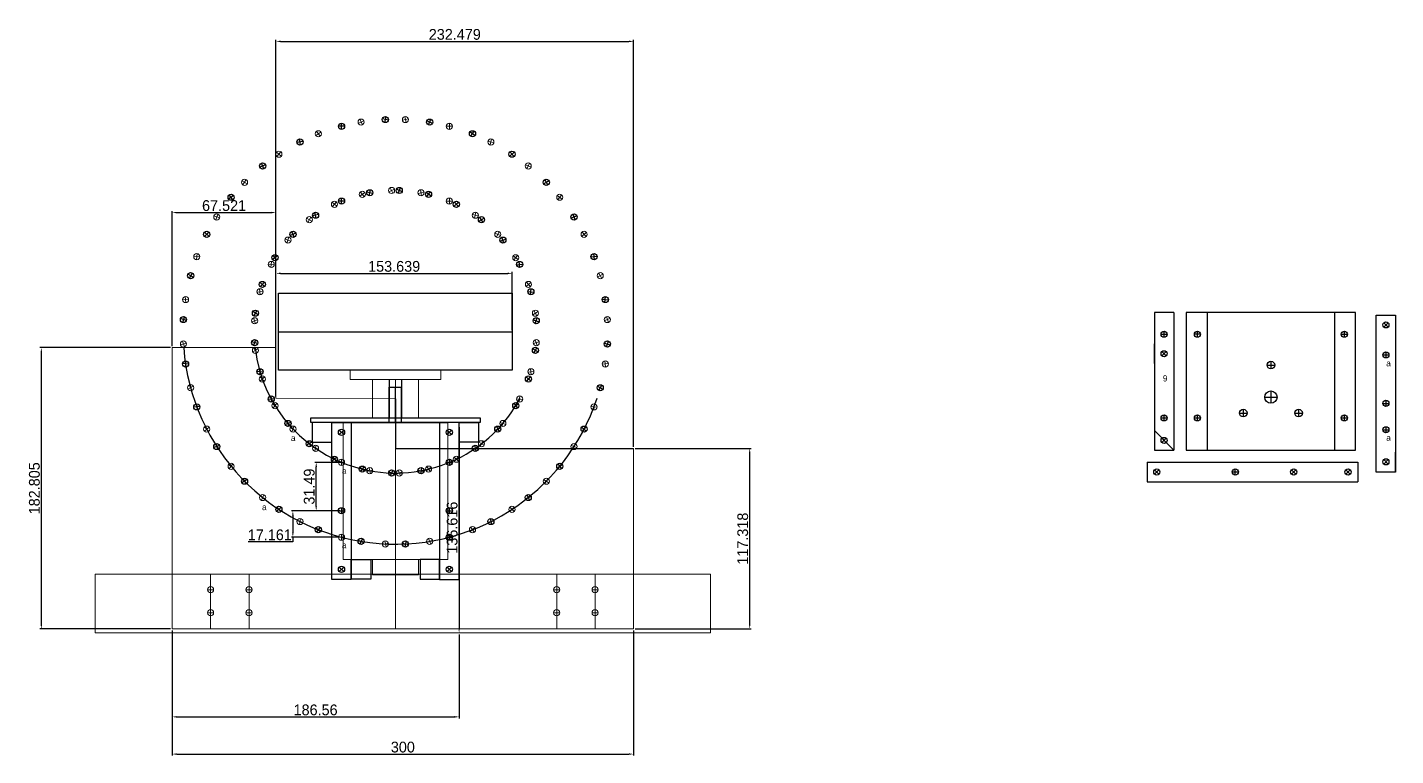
# Model space of a CAD drawing. Header units: millimetres. Extents: x -15418 to 43885, y -27590 to 23052.
# Drawn here: x 42302 to 43192, y -1096 to -622 of the extents above; entities that cross this region are included whole.
import ezdxf

# ---------------------------------------------------------------- set-up
doc = ezdxf.new("R2010")
doc.units = ezdxf.units.MM
doc.header["$LTSCALE"] = 0.5
doc.layers.get('0').update_dxf_attribs({"lineweight": 5})
doc.layers.get('Defpoints').update_dxf_attribs({"color": 4})
for name, color, linetype in [('Layer1', 1, 'Continuous'), ('Layer10', 5, 'Continuous'), ('Layer2', 2, 'Continuous')]:
    doc.layers.add(name, color=color, linetype=linetype)
doc.layers.add('Layer9', color=3, linetype='Continuous', lineweight=5)
doc.dimstyles.new('ISO-25', dxfattribs={"dimtxt": 7, "dimasz": 3, "dimexe": 1, "dimexo": 1, "dimgap": 1, "dimtad": 1, "dimtoh": 1, "dimdec": 3, "dimdsep": 46, "dimtxsty": 'Standard', "dimcen": 2.5, "dimadec": 0, "dimazin": 0, "dimtfac": 1, "dimtdec": 3, "dimtmove": 0, "dimatfit": 3, "dimfxl": 1, "dimarcsym": 1})

# ---------------------------------------------------------------- blocks, each defined once
blk = doc.blocks.new('*U69')
at = {"layer": 'Layer9', "transparency": 33554661}
for p, q in [((-2, 0), (2, 0)), ((0, 2), (0, -2))]:
    blk.add_line(p, q, dxfattribs=at)
blk.add_circle((0, 0), 2, dxfattribs=at)
blk = doc.blocks.new('*U70')
at = {"layer": 'Layer1', "color": 0, "linetype": 'ByBlock', "lineweight": -2, "transparency": 16777216}
for p, rotation in [((35899.15, -5302.12), 215.9999999999999), ((35918.18, -5299.59), 204), ((35937.32, -5301.08), 192), ((35881.06, -5308.54), 227.9999999999999), ((35955.73, -5306.51), 180), ((35864.71, -5318.59), 239.9999999999999), ((35972.6, -5315.65), 168), ((35987.21, -5328.11), 156), ((35850.8, -5331.82), 251.9999999999999), ((35839.94, -5347.64), 264), ((35998.91, -5343.32), 144), ((35832.62, -5365.39), 275.9999999999999), ((36007.19, -5360.64), 132), ((36011.69, -5379.3), 120), ((35829.14, -5384.26), 287.9999999999999), ((36012.21, -5398.48), 108), ((35829.66, -5403.45), 299.9999999999999), ((36008.73, -5417.36), 96), ((35834.16, -5422.11), 311.9999999999999), ((36001.41, -5435.1), 83.99999999999999), ((35842.44, -5439.42), 323.9999999999999), ((35854.14, -5454.64), 335.9999999999999), ((35990.55, -5450.93), 71.99999999999997), ((35976.64, -5464.16), 60.00000000000001), ((35868.75, -5467.09), 348.0000000000001), ((35904.03, -5481.67), 11.99999999999999), ((35942.2, -5480.63), 35.99999999999997), ((35960.29, -5474.2), 48), ((35923.17, -5483.15), 23.99999999999997)]:
    blk.add_blockref('*U69', p, dxfattribs=dict(at, rotation=rotation))
blk.add_blockref('*U69', (35885.63, -5476.23), dxfattribs=at)
blk = doc.blocks.new('*U71')
at = {"layer": 'Layer2', "transparency": 33554661}
for p, q in [((-2, 0), (2, 0)), ((0, 2), (0, -2))]:
    blk.add_line(p, q, dxfattribs=at)
blk.add_circle((0, 0), 2, dxfattribs=at)
blk = doc.blocks.new('*U72')
at = {"layer": 'Layer1', "color": 0, "linetype": 'ByBlock', "lineweight": -2, "transparency": 16777216}
for p, rotation in [((35904.03, -5301.08), 167.9999999999999), ((35923.17, -5299.59), 155.9999999999999), ((35942.2, -5302.12), 143.9999999999999), ((35885.63, -5306.51), 180), ((35960.29, -5308.54), 131.9999999999999), ((35868.75, -5315.65), 191.9999999999999), ((35976.64, -5318.59), 119.9999999999999), ((35854.14, -5328.11), 203.9999999999999), ((35990.55, -5331.82), 107.9999999999999), ((35842.44, -5343.32), 215.9999999999999), ((36001.41, -5347.64), 95.99999999999996), ((35834.16, -5360.64), 227.9999999999998), ((36008.73, -5365.39), 83.99999999999993), ((35829.66, -5379.3), 239.9999999999999), ((36012.21, -5384.26), 71.99999999999993), ((35829.14, -5398.48), 251.9999999999999), ((36011.69, -5403.45), 59.99999999999996), ((35832.62, -5417.36), 263.9999999999998), ((36007.19, -5422.11), 47.99999999999996), ((35839.94, -5435.1), 275.9999999999999), ((35998.91, -5439.42), 35.99999999999992), ((35850.8, -5450.93), 287.9999999999999), ((35987.21, -5454.64), 23.99999999999991), ((35864.71, -5464.16), 299.9999999999998), ((35972.6, -5467.09), 11.99999999999993), ((35881.06, -5474.2), 311.9999999999998), ((35899.15, -5480.63), 323.9999999999999), ((35937.32, -5481.67), 347.9999999999999), ((35918.18, -5483.15), 335.9999999999997)]:
    blk.add_blockref('*U71', p, dxfattribs=dict(at, rotation=rotation))
blk.add_blockref('*U71', (35955.73, -5476.23), dxfattribs=at)
blk = doc.blocks.new('*U73')
at = {"layer": 'Layer9', "transparency": 33554661}
for p, q in [((-2, 0), (2, 0)), ((0, 2), (0, -2))]:
    blk.add_line(p, q, dxfattribs=at)
blk.add_circle((0, 0), 2, dxfattribs=at)
blk = doc.blocks.new('*U74')
at = {"layer": 'Layer1', "color": 0, "linetype": 'ByBlock', "lineweight": -2, "transparency": 16777216}
for p, rotation in [((35898.39, -5255.15), 204), ((35927.2, -5253.49), 191.9999999999999), ((35955.73, -5257.86), 180), ((35870.56, -5262.76), 215.9999999999999), ((35982.72, -5268.07), 168), ((35844.91, -5275.99), 227.9999999999999), ((36007, -5283.66), 156), ((35822.58, -5294.26), 239.9999999999999), ((36027.51, -5303.96), 143.9999999999999), ((35804.53, -5316.78), 252), ((36043.35, -5328.08), 132), ((35791.56, -5342.56), 263.9999999999999), ((36053.82, -5354.97), 120), ((35784.23, -5370.47), 275.9999999999999), ((36058.48, -5383.45), 108), ((35782.87, -5399.3), 288), ((36057.12, -5412.28), 95.99999999999999), ((35787.53, -5427.77), 299.9999999999998), ((36049.79, -5440.19), 83.99999999999994), ((35798, -5454.66), 311.9999999999999), ((36036.82, -5465.96), 71.99999999999994), ((35813.84, -5478.78), 324), ((36018.77, -5488.48), 59.99999999999997), ((35834.35, -5499.08), 335.9999999999999), ((35996.44, -5506.76), 47.99999999999994), ((35858.63, -5514.68), 347.9999999999999), ((35970.79, -5519.99), 35.99999999999994), ((35914.15, -5529.25), 11.99999999999993), ((35942.96, -5527.6), 23.99999999999993)]:
    blk.add_blockref('*U73', p, dxfattribs=dict(at, rotation=rotation))
blk.add_blockref('*U73', (35885.63, -5524.88), dxfattribs=at)
blk = doc.blocks.new('*U75')
at = {"layer": 'Layer2', "transparency": 33554661}
for p, q in [((-2, 0), (2, 0)), ((0, 2), (0, -2))]:
    blk.add_line(p, q, dxfattribs=at)
blk.add_circle((0, 0), 2, dxfattribs=at)
blk = doc.blocks.new('*U76')
at = {"layer": 'Layer1', "color": 0, "linetype": 'ByBlock', "lineweight": -2, "transparency": 16777216}
for p, rotation in [((35885.63, -5257.86), 180), ((35914.15, -5253.49), 168.0000000000001), ((35942.96, -5255.15), 156), ((35858.63, -5268.07), 191.9999999999999), ((35970.79, -5262.76), 143.9999999999999), ((35996.44, -5275.99), 131.9999999999999), ((35834.35, -5283.66), 203.9999999999999), ((36018.77, -5294.26), 120), ((35813.84, -5303.96), 216), ((36036.82, -5316.78), 108), ((35798, -5328.08), 227.9999999999999), ((36049.79, -5342.56), 95.99999999999994), ((35787.53, -5354.97), 239.9999999999999), ((36057.12, -5370.47), 83.99999999999999), ((35782.87, -5383.45), 252), ((36058.48, -5399.3), 71.99999999999997), ((35784.23, -5412.28), 263.9999999999999), ((36053.82, -5427.77), 59.99999999999993), ((35791.56, -5440.19), 275.9999999999999), ((36043.35, -5454.66), 47.99999999999999), ((35804.53, -5465.96), 287.9999999999999), ((36027.51, -5478.78), 35.99999999999994), ((35822.58, -5488.48), 299.9999999999999), ((36007, -5499.08), 23.99999999999993), ((35844.91, -5506.76), 311.9999999999999), ((35982.72, -5514.68), 11.99999999999999), ((35870.56, -5519.99), 323.9999999999999), ((35898.39, -5527.6), 336), ((35927.2, -5529.25), 347.9999999999999)]:
    blk.add_blockref('*U75', p, dxfattribs=dict(at, rotation=rotation))
blk.add_blockref('*U75', (35955.73, -5524.88), dxfattribs=at)
blk = doc.blocks.new('*D84')
at = {"layer": 'Defpoints', "color": 0, "transparency": 16777216}
for p in [(42311.29, -830.46), (42396.31, -830.46), (42396.31, -1013.27)]:
    blk.add_point(p, dxfattribs=at)
at = {"layer": 'Layer1', "color": 0, "lineweight": -2, "transparency": 16777216}
for p, q in [((42395.31, -830.46), (42310.29, -830.46)), ((42311.29, -1010.27), (42311.29, -833.46)), ((42395.31, -1013.27), (42310.29, -1013.27))]:
    blk.add_line(p, q, dxfattribs=at)
at = {"layer": 'Layer1', "color": 0, "transparency": 16777216}
for points in [[(42310.79, -833.46), (42311.79, -833.46), (42311.29, -830.46)], [(42310.79, -1010.27), (42311.79, -1010.27), (42311.29, -1013.27)]]:
    blk.add_solid(points, dxfattribs=at)
at = {"layer": 'Layer1', "color": 0, "transparency": 16777216, "insert": (42306.79, -921.87), "char_height": 7, "attachment_point": 5, "rotation": 90}
blk.add_mtext('182.805', dxfattribs=at)
blk = doc.blocks.new('*D85')
at = {"layer": 'Defpoints', "color": 0, "transparency": 16777216}
for p in [(42463.84, -742.71), (42396.31, -830.46), (42463.84, -830.46)]:
    blk.add_point(p, dxfattribs=at)
at = {"layer": 'Layer1', "color": 0, "lineweight": -2, "transparency": 16777216}
for p, q in [((42396.31, -829.46), (42396.31, -741.71)), ((42399.31, -742.71), (42460.84, -742.71)), ((42463.84, -829.46), (42463.84, -741.71))]:
    blk.add_line(p, q, dxfattribs=at)
at = {"layer": 'Layer1', "color": 0, "transparency": 16777216}
for points in [[(42399.31, -742.21), (42399.31, -743.21), (42396.31, -742.71)], [(42460.84, -742.21), (42460.84, -743.21), (42463.84, -742.71)]]:
    blk.add_solid(points, dxfattribs=at)
at = {"layer": 'Layer1', "color": 0, "transparency": 16777216, "insert": (42430.08, -738.21), "char_height": 7, "attachment_point": 5}
blk.add_mtext('67.521', dxfattribs=at)
blk = doc.blocks.new('*D86')
at = {"layer": 'Defpoints', "color": 0, "transparency": 16777216}
for p in [(42696.31, -631.48), (42463.84, -863.27), (42696.31, -895.95)]:
    blk.add_point(p, dxfattribs=at)
at = {"layer": 'Layer1', "color": 0, "lineweight": -2, "transparency": 16777216}
for p, q in [((42463.84, -862.27), (42463.84, -630.48)), ((42466.84, -631.48), (42693.31, -631.48)), ((42696.31, -894.95), (42696.31, -630.48))]:
    blk.add_line(p, q, dxfattribs=at)
at = {"layer": 'Layer1', "color": 0, "transparency": 16777216}
for points in [[(42466.84, -630.98), (42466.84, -631.98), (42463.84, -631.48)], [(42693.31, -630.98), (42693.31, -631.98), (42696.31, -631.48)]]:
    blk.add_solid(points, dxfattribs=at)
at = {"layer": 'Layer1', "color": 0, "transparency": 16777216, "insert": (42580.08, -626.98), "char_height": 7, "attachment_point": 5}
blk.add_mtext('232.479', dxfattribs=at)
blk = doc.blocks.new('*D87')
at = {"layer": 'Defpoints', "color": 0, "transparency": 16777216}
for p in [(42396.31, -1013.27), (42696.31, -1013.27), (42696.31, -1094.56)]:
    blk.add_point(p, dxfattribs=at)
at = {"layer": 'Layer1', "color": 0, "lineweight": -2, "transparency": 16777216}
for p, q in [((42396.31, -1014.27), (42396.31, -1095.56)), ((42696.31, -1014.27), (42696.31, -1095.56)), ((42399.31, -1094.56), (42693.31, -1094.56))]:
    blk.add_line(p, q, dxfattribs=at)
at = {"layer": 'Layer1', "color": 0, "transparency": 16777216}
for points in [[(42399.31, -1094.06), (42399.31, -1095.06), (42396.31, -1094.56)], [(42693.31, -1094.06), (42693.31, -1095.06), (42696.31, -1094.56)]]:
    blk.add_solid(points, dxfattribs=at)
at = {"layer": 'Layer1', "color": 0, "transparency": 16777216, "insert": (42546.31, -1090.06), "char_height": 7, "attachment_point": 5}
blk.add_mtext('300', dxfattribs=at)
blk = doc.blocks.new('*D88')
at = {"layer": 'Defpoints', "color": 0, "transparency": 16777216}
for p in [(42582.87, -879.15), (42582.87, -1015.77), (42582.87, -1015.77)]:
    blk.add_point(p, dxfattribs=at)
at = {"layer": 'Layer1', "color": 0, "lineweight": -2, "transparency": 16777216}
blk.add_line((42582.87, -882.15), (42582.87, -1012.77), dxfattribs=at)
at = {"layer": 'Layer1', "color": 0, "transparency": 16777216}
for points in [[(42582.37, -882.15), (42583.37, -882.15), (42582.87, -879.15)], [(42582.37, -1012.77), (42583.37, -1012.77), (42582.87, -1015.77)]]:
    blk.add_solid(points, dxfattribs=at)
at = {"layer": 'Layer1', "color": 0, "transparency": 16777216, "insert": (42578.37, -947.46), "char_height": 7, "attachment_point": 5, "rotation": 90}
blk.add_mtext('136.616', dxfattribs=at)
blk = doc.blocks.new('*D89')
at = {"layer": 'Defpoints', "color": 0, "transparency": 16777216}
for p in [(42617.47, -782.21), (42463.84, -820.15), (42617.47, -820.15)]:
    blk.add_point(p, dxfattribs=at)
at = {"layer": 'Layer1', "color": 0, "lineweight": -2, "transparency": 16777216}
for p, q in [((42463.84, -819.15), (42463.84, -781.21)), ((42466.84, -782.21), (42614.47, -782.21)), ((42617.47, -819.15), (42617.47, -781.21))]:
    blk.add_line(p, q, dxfattribs=at)
at = {"layer": 'Layer1', "color": 0, "transparency": 16777216}
for points in [[(42466.84, -781.71), (42466.84, -782.71), (42463.84, -782.21)], [(42614.47, -781.71), (42614.47, -782.71), (42617.47, -782.21)]]:
    blk.add_solid(points, dxfattribs=at)
at = {"layer": 'Layer1', "color": 0, "transparency": 16777216, "insert": (42540.65, -777.71), "char_height": 7, "attachment_point": 5}
blk.add_mtext('153.639', dxfattribs=at)
blk = doc.blocks.new('*D77')
at = {"layer": 'Defpoints', "color": 0, "transparency": 16777216}
for p in [(42396.31, -1015.77), (42582.87, -1015.77), (42582.87, -1070.38)]:
    blk.add_point(p, dxfattribs=at)
at = {"layer": 'Layer1', "color": 0, "lineweight": -2, "transparency": 16777216}
for p, q in [((42396.31, -1016.77), (42396.31, -1071.38)), ((42582.87, -1016.77), (42582.87, -1071.38)), ((42399.31, -1070.38), (42579.87, -1070.38))]:
    blk.add_line(p, q, dxfattribs=at)
at = {"layer": 'Layer1', "color": 0, "transparency": 16777216}
for points in [[(42399.31, -1069.88), (42399.31, -1070.88), (42396.31, -1070.38)], [(42579.87, -1069.88), (42579.87, -1070.88), (42582.87, -1070.38)]]:
    blk.add_solid(points, dxfattribs=at)
at = {"layer": 'Layer1', "color": 0, "transparency": 16777216, "insert": (42489.59, -1065.88), "char_height": 7, "attachment_point": 5}
blk.add_mtext('186.56', dxfattribs=at)
blk = doc.blocks.new('*D90')
at = {"layer": 'Defpoints', "color": 0, "transparency": 16777216}
for p in [(42696.31, -895.95), (42771.8, -895.95), (42696.31, -1013.27)]:
    blk.add_point(p, dxfattribs=at)
at = {"layer": 'Layer1', "color": 0, "lineweight": -2, "transparency": 16777216}
for p, q in [((42697.31, -895.95), (42772.8, -895.95)), ((42771.8, -1010.27), (42771.8, -898.95)), ((42697.31, -1013.27), (42772.8, -1013.27))]:
    blk.add_line(p, q, dxfattribs=at)
at = {"layer": 'Layer1', "color": 0, "transparency": 16777216}
for points in [[(42771.3, -898.95), (42772.3, -898.95), (42771.8, -895.95)], [(42771.3, -1010.27), (42772.3, -1010.27), (42771.8, -1013.27)]]:
    blk.add_solid(points, dxfattribs=at)
at = {"layer": 'Layer1', "color": 0, "transparency": 16777216, "insert": (42767.3, -954.61), "char_height": 7, "attachment_point": 5, "rotation": 90}
blk.add_mtext('117.318', dxfattribs=at)
blk = doc.blocks.new('*D91')
at = {"layer": 'Defpoints', "color": 0, "transparency": 16777216}
for p in [(42489.98, -905.01), (42506.42, -905.01), (42506.42, -936.5)]:
    blk.add_point(p, dxfattribs=at)
at = {"layer": 'Layer1', "color": 0, "lineweight": -2, "transparency": 16777216}
for p, q in [((42505.42, -905.01), (42488.98, -905.01)), ((42489.98, -933.5), (42489.98, -908.01)), ((42505.42, -936.5), (42488.98, -936.5))]:
    blk.add_line(p, q, dxfattribs=at)
at = {"layer": 'Layer1', "color": 0, "transparency": 16777216}
for points in [[(42489.48, -908.01), (42490.48, -908.01), (42489.98, -905.01)], [(42489.48, -933.5), (42490.48, -933.5), (42489.98, -936.5)]]:
    blk.add_solid(points, dxfattribs=at)
at = {"layer": 'Layer1', "color": 0, "transparency": 16777216, "insert": (42485.48, -920.76), "char_height": 7, "attachment_point": 5, "rotation": 90}
blk.add_mtext('31.49', dxfattribs=at)
blk = doc.blocks.new('*D92')
at = {"layer": 'Defpoints', "color": 0, "transparency": 16777216}
for p in [(42506.42, -936.5), (42474.81, -953.66), (42506.42, -953.66)]:
    blk.add_point(p, dxfattribs=at)
at = {"layer": 'Layer1', "color": 0, "lineweight": -2, "transparency": 16777216}
for p, q in [((42505.42, -936.5), (42473.81, -936.5)), ((42474.81, -939.5), (42474.81, -950.66)), ((42474.81, -956.66), (42445.81, -956.66)), ((42505.42, -953.66), (42473.81, -953.66)), ((42474.81, -953.66), (42474.81, -956.66))]:
    blk.add_line(p, q, dxfattribs=at)
at = {"layer": 'Layer1', "color": 0, "transparency": 16777216}
for points in [[(42474.31, -939.5), (42475.31, -939.5), (42474.81, -936.5)], [(42474.31, -950.66), (42475.31, -950.66), (42474.81, -953.66)]]:
    blk.add_solid(points, dxfattribs=at)
at = {"layer": 'Layer1', "color": 0, "transparency": 16777216, "insert": (42459.81, -952.16), "char_height": 7, "attachment_point": 5}
blk.add_mtext('17.161', dxfattribs=at)

msp = doc.modelspace()

# ---------------------------------------------------------------- linework, layer by layer
at = {"transparency": 33554661}
for p, q in [((42511.9742, -845.1519), (42570.9742, -845.1519)), ((42511.9742, -851.1519), (42511.9742, -845.1519)), ((42570.9742, -851.1519), (42511.9742, -851.1519)), ((42526.4742, -851.1519), (42526.4742, -876.1519)), ((42541.4742, -851.1519), (42541.4742, -876.1519)), ((42556.4742, -851.1519), (42556.4742, -876.1519)), ((42570.9742, -845.1519), (42570.9742, -851.1519)), ((42507.4742, -879.1519), (42507.4742, -968.1519)), ((42556.4742, -876.1519), (42526.4742, -876.1519)), ((42575.4742, -968.1519), (42575.4742, -879.1519)), ((42507.4742, -968.1519), (42575.4742, -968.1519)), ((42526.4742, -968.1519), (42526.4742, -978.2019)), ((42556.4742, -968.1519), (42526.4742, -968.1519)), ((42556.4742, -978.2019), (42556.4742, -968.1519)), ((42746.3145, -977.7682), (42346.3145, -977.7682)), ((42346.3145, -977.7682), (42346.3145, -1015.7682)), ((42526.4742, -978.2019), (42556.4742, -978.2019)), ((42746.3145, -1013.2682), (42746.3145, -977.7682)), ((42346.3145, -1015.7682), (42746.3145, -1015.7682))]:
    msp.add_line(p, q, dxfattribs=at)
at = {"layer": 'Layer1', "transparency": 33554661}
for p, q in [((42465.4742, -845.1519), (42465.4742, -795.1519)), ((42465.4742, -795.1519), (42617.4742, -795.1519)), ((42617.4742, -795.1519), (42617.4742, -845.1519)), ((43034.8609, -807.606), (43034.8609, -897.106)), ((43047.5609, -807.606), (43034.8609, -807.606)), ((43047.5609, -807.606), (43047.5609, -897.106)), ((43055.6407, -807.606), (43055.6407, -897.106)), ((43165.6407, -807.606), (43055.6407, -807.606)), ((43069.2407, -807.6124), (43069.2407, -897.106)), ((43152.0407, -807.6124), (43152.0407, -897.106)), ((43165.6407, -897.106), (43165.6407, -807.606)), ((43179.0337, -822.0229), (43179.0337, -809.3229)), ((43179.0337, -809.3229), (43191.7337, -809.3229)), ((43179.0337, -911.3229), (43179.0337, -809.3229)), ((43191.7337, -809.3229), (43191.7337, -911.3229)), ((43183.9695, -814.2587), (43186.7979, -817.0871)), ((43183.9695, -817.0871), (43186.7979, -814.2587)), ((42465.4742, -820.1519), (42617.4742, -820.1519)), ((43039.2109, -821.756), (43043.2109, -821.756)), ((43041.2109, -823.756), (43041.2109, -819.756)), ((43064.8907, -821.756), (43060.8907, -821.756)), ((43062.8907, -823.756), (43062.8907, -819.756)), ((43156.3907, -821.756), (43160.3907, -821.756)), ((43158.3907, -823.756), (43158.3907, -819.756)), ((43034.8609, -840.806), (43034.8609, -828.106)), ((43042.6251, -835.8703), (43039.7967, -833.0418)), ((43042.6251, -833.0418), (43039.7967, -835.8703)), ((43183.3837, -835.1829), (43187.3837, -835.1829)), ((43185.3837, -833.1829), (43185.3837, -837.1829)), ((43108.1407, -841.8214), (43113.1407, -841.8214)), ((43110.6407, -839.3214), (43110.6407, -844.3214)), ((42617.4742, -845.1519), (42465.4742, -845.1519)), ((42537.4742, -879.1519), (42537.4742, -856.1519)), ((42537.4742, -856.1519), (42545.4742, -856.1519)), ((42541.4742, -879.1519), (42541.4742, -856.1519)), ((42545.4742, -879.1519), (42545.4742, -856.1519)), ((43106.6407, -862.606), (43114.6407, -862.606)), ((43110.6407, -858.606), (43110.6407, -866.606)), ((43092.6407, -870.4983), (43092.6407, -875.4983)), ((43128.6407, -870.4983), (43128.6407, -875.4983)), ((43183.3837, -866.6729), (43187.3837, -866.6729)), ((43185.3837, -864.6729), (43185.3837, -868.6729)), ((42486.4742, -879.1519), (42486.4742, -876.1519)), ((42486.4742, -876.1519), (42596.4742, -876.1519)), ((42596.4742, -879.1519), (42486.4742, -879.1519)), ((42500.0742, -879.1519), (42487.3742, -879.1519)), ((42487.3742, -879.1519), (42487.3742, -891.8519)), ((42500.0742, -891.8519), (42500.0742, -879.1519)), ((42500.0742, -879.1519), (42512.7742, -879.1519)), ((42500.0742, -981.1519), (42500.0742, -879.1519)), ((42507.4742, -879.1519), (42575.4742, -879.1519)), ((42512.7742, -879.1519), (42512.7742, -981.1519)), ((42537.4742, -879.1519), (42545.4742, -879.1519)), ((42582.8742, -879.1519), (42570.1742, -879.1519)), ((42570.1742, -879.1519), (42570.1742, -981.1519)), ((42582.8742, -879.1519), (42595.5742, -879.1519)), ((42582.8742, -891.8519), (42582.8742, -879.1519)), ((42582.8742, -981.1519), (42582.8742, -879.1519)), ((42595.5742, -879.1519), (42595.5742, -891.8519)), ((42596.4742, -876.1519), (42596.4742, -879.1519)), ((43039.2109, -876.1396), (43043.2109, -876.1396)), ((43041.2109, -878.1396), (43041.2109, -874.1396)), ((43060.8907, -876.1396), (43064.8907, -876.1396)), ((43062.8907, -878.1396), (43062.8907, -874.1396)), ((43090.1407, -872.9983), (43095.1407, -872.9983)), ((43126.1407, -872.9983), (43131.1407, -872.9983)), ((43156.3907, -876.1396), (43160.3907, -876.1396)), ((43158.3907, -878.1396), (43158.3907, -874.1396)), ((42505.01, -884.0877), (42507.8384, -886.9161)), ((42505.01, -886.9161), (42507.8384, -884.0877)), ((42575.11, -884.0877), (42577.9384, -886.9161)), ((42575.11, -886.9161), (42577.9384, -884.0877)), ((43034.8609, -884.406), (43034.8609, -897.106)), ((43034.8609, -884.406), (43047.5609, -897.106)), ((43042.6251, -889.3418), (43039.7967, -892.1703)), ((43042.6251, -892.1703), (43039.7967, -889.3418)), ((43183.3837, -883.8329), (43187.3837, -883.8329)), ((43185.3837, -881.8329), (43185.3837, -885.8329)), ((42487.3742, -891.8519), (42500.0742, -891.8519)), ((42595.5742, -891.8519), (42582.8742, -891.8519)), ((43034.8609, -897.106), (43047.5609, -897.106)), ((43055.6407, -897.106), (43165.6407, -897.106)), ((43055.6407, -897.106), (43165.6407, -897.106)), ((43191.7337, -911.0229), (43191.7337, -898.3229)), ((43030.1212, -904.906), (43030.1212, -917.606)), ((43030.1212, -904.906), (43167.1212, -904.906)), ((43167.1212, -904.906), (43167.1212, -917.606)), ((43183.9695, -903.2587), (43186.7979, -906.0871)), ((43183.9695, -906.0871), (43186.7979, -903.2587)), ((43035.057, -909.8418), (43037.8855, -912.6703)), ((43037.8855, -909.8418), (43035.057, -912.6703)), ((43085.4712, -911.256), (43089.4712, -911.256)), ((43087.4712, -913.256), (43087.4712, -909.256)), ((43124.057, -912.6703), (43126.8855, -909.8418)), ((43126.8855, -912.6703), (43124.057, -909.8418)), ((43159.357, -912.6703), (43162.1855, -909.8418)), ((43162.1855, -912.6703), (43159.357, -909.8418)), ((43191.7337, -911.3229), (43179.0337, -911.3229)), ((43030.1212, -917.606), (43167.1212, -917.606)), ((42504.4242, -936.5019), (42508.4242, -936.5019)), ((42506.4242, -934.5019), (42506.4242, -938.5019)), ((42574.5242, -936.5019), (42578.5242, -936.5019)), ((42576.5242, -934.5019), (42576.5242, -938.5019)), ((42512.7742, -980.8519), (42512.7742, -968.1519)), ((42512.7742, -968.1519), (42525.4742, -968.1519)), ((42525.4742, -968.1519), (42525.4742, -980.8519)), ((42557.4742, -968.1519), (42557.4742, -980.8519)), ((42570.1742, -968.1519), (42557.4742, -968.1519)), ((42557.4742, -968.1519), (42557.4742, -980.8519)), ((42570.1742, -968.1519), (42557.4742, -968.1519)), ((42570.1742, -980.8519), (42570.1742, -968.1519)), ((42570.1742, -980.8519), (42570.1742, -968.1519)), ((42505.01, -973.0877), (42507.8384, -975.9161)), ((42505.01, -975.9161), (42507.8384, -973.0877)), ((42575.11, -973.0877), (42577.9384, -975.9161)), ((42575.11, -975.9161), (42577.9384, -973.0877)), ((42512.7742, -981.1519), (42500.0742, -981.1519)), ((42525.4742, -980.8519), (42512.7742, -980.8519)), ((42557.4742, -980.8519), (42570.1742, -980.8519)), ((42557.4742, -980.8519), (42570.1742, -980.8519)), ((42570.1742, -981.1519), (42582.8742, -981.1519))]:
    msp.add_line(p, q, dxfattribs=at)
for centre, radius in [((43185.3837, -815.6729), 2), ((43041.2109, -821.756), 2), ((43062.8907, -821.756), 2), ((43158.3907, -821.756), 2), ((43041.2109, -834.456), 2), ((43185.3837, -835.1829), 2), ((43110.6407, -841.8214), 2.5), ((43110.6407, -862.606), 4), ((43092.6407, -872.9983), 2.5), ((43128.6407, -872.9983), 2.5), ((43185.3837, -866.6729), 2), ((43041.2109, -876.1396), 2), ((43041.2109, -876.1396), 2), ((43062.8907, -876.1396), 2), ((43062.8907, -876.1396), 2), ((43158.3907, -876.1396), 2), ((43158.3907, -876.1396), 2), ((42506.4242, -885.5019), 2), ((42576.5242, -885.5019), 2), ((43041.2109, -890.756), 2), ((43185.3837, -883.8329), 2), ((43185.3837, -904.6729), 2), ((43036.4712, -911.256), 2), ((43087.4712, -911.256), 2), ((43125.4712, -911.256), 2), ((43160.7712, -911.256), 2), ((42506.4242, -936.5019), 2), ((42576.5242, -936.5019), 2), ((42506.4242, -974.5019), 2), ((42576.5242, -974.5019), 2)]:
    msp.add_circle(centre, radius, dxfattribs=at)
for radius, start, end in [(138.0347, 184.2841174, 341.7985576), (91.8136, 186.4484456, 331.9911812)]:
    msp.add_arc((42541.4742, -820.1519), radius, start, end, dxfattribs=at)
at = {"layer": 'Layer10', "transparency": 33554661}
for p, q in [((42541.4742, -863.6519), (42541.4742, -895.9505)), ((42541.4742, -895.9505), (42696.3145, -895.9505))]:
    msp.add_line(p, q, dxfattribs=at)
at = {"layer": 'Layer2', "transparency": 33554661}
for p, q in [((42537.4742, -851.1519), (42537.4742, -876.1519)), ((42545.4742, -851.1519), (42545.4742, -876.1519))]:
    msp.add_line(p, q, dxfattribs=at)
at = {"layer": 'Layer9', "transparency": 33554661}
for p, q in [((42396.3145, -863.2682), (42396.3145, -830.4634)), ((42396.3145, -830.4634), (42463.8357, -830.4634)), ((42463.8357, -830.4634), (42463.8357, -863.2682)), ((42396.3145, -1013.2682), (42396.3145, -863.2682)), ((42463.8357, -863.2682), (42541.4742, -863.6519)), ((42541.4742, -863.6519), (42541.4742, -895.9505)), ((42541.4742, -863.6519), (42541.4742, -1013.2682)), ((42696.3145, -895.9505), (42696.3145, -1013.2682)), ((42396.3145, -977.7682), (42396.3145, -1013.2682)), ((42421.3145, -977.7682), (42421.3145, -1013.2682)), ((42446.3145, -977.7682), (42446.3145, -1013.2682)), ((42646.3145, -977.7682), (42646.3145, -1013.2682)), ((42671.3145, -977.7682), (42671.3145, -1013.2682)), ((42421.3145, -989.7682), (42421.3145, -985.7682)), ((42446.3145, -989.7682), (42446.3145, -985.7682)), ((42646.3145, -989.7682), (42646.3145, -985.7682)), ((42671.3145, -989.7682), (42671.3145, -985.7682)), ((42423.3145, -987.7682), (42419.3145, -987.7682)), ((42448.3145, -987.7682), (42444.3145, -987.7682)), ((42648.3145, -987.7682), (42644.3145, -987.7682)), ((42673.3145, -987.7682), (42669.3145, -987.7682)), ((42423.3145, -1002.7682), (42419.3145, -1002.7682)), ((42421.3145, -1004.7682), (42421.3145, -1000.7682)), ((42448.3145, -1002.7682), (42444.3145, -1002.7682)), ((42446.3145, -1004.7682), (42446.3145, -1000.7682)), ((42648.3145, -1002.7682), (42644.3145, -1002.7682)), ((42646.3145, -1004.7682), (42646.3145, -1000.7682)), ((42673.3145, -1002.7682), (42669.3145, -1002.7682)), ((42671.3145, -1004.7682), (42671.3145, -1000.7682)), ((42696.3145, -1013.2682), (42396.3145, -1013.2682)), ((42396.3145, -1013.2682), (42696.3145, -1013.2682)), ((42506.3145, -1013.2682), (42519.0145, -1013.2682)), ((42586.3145, -1013.2682), (42573.6145, -1013.2682)), ((42746.3145, -1015.7682), (42746.3145, -1013.2682)), ((42546.3145, -1015.7682), (42546.3145, -1015.7682))]:
    msp.add_line(p, q, dxfattribs=at)
for centre in [(42421.3145, -987.7682), (42446.3145, -987.7682), (42646.3145, -987.7682), (42671.3145, -987.7682), (42421.3145, -1002.7682), (42446.3145, -1002.7682), (42646.3145, -1002.7682), (42671.3145, -1002.7682)]:
    msp.add_circle(centre, 2, dxfattribs=at)

# ---------------------------------------------------------------- block references
at = {"layer": 'Layer1', "transparency": 33554661}
for name in ['*U74', '*U76', '*U70', '*U72']:
    msp.add_blockref(name, (6620.7991, 4571.2211), dxfattribs=at)

# ---------------------------------------------------------------- texts
at = {"layer": 'Layer1', "transparency": 33554661, "insert": (43040.4294, -848.4477), "char_height": 4, "attachment_point": 1}
msp.add_mtext_dynamic_manual_height_columns('9', width=9.799921, gutter_width=20, heights=[0], dxfattribs=at)
at = {"layer": 'Layer9', "transparency": 33554661, "char_height": 4, "attachment_point": 1}
for width, insert in [(4.713723, (43185.6301, -838.6002)), (6.13482, (42473.5419, -887.1298)), (4.713723, (43185.6301, -886.9984)), (4.713723, (42506.6706, -908.4292)), (6.13482, (42454.7639, -932.0681)), (4.713723, (42506.6706, -956.8274))]:
    msp.add_mtext_dynamic_manual_height_columns('a', width=width, gutter_width=20, heights=[0], dxfattribs=dict(at, insert=insert))

# ---------------------------------------------------------------- dimensions: what is measured, and where the dimension line sits
at = {"layer": 'Layer1', "transparency": 33554661}
for base, p1, p2, picture, middle in [((42696.3145, -631.4787), (42463.8357, -863.2682), (42696.3145, -895.9505), '*D86', (42580.0751, -626.9787)), ((42463.8357, -742.7079), (42396.3145, -830.4634), (42463.8357, -830.4634), '*D85', (42430.0751, -738.2079)), ((42617.4742, -782.21003), (42463.83569, -820.15188), (42617.4742, -820.15188), '*D89', (42540.65494, -777.71003)), ((42696.3145, -1094.5618), (42396.3145, -1013.2682), (42696.3145, -1013.2682), '*D87', (42546.3145, -1090.0618)), ((42582.8742, -1070.3789), (42396.3145, -1015.7682), (42582.8742, -1015.7682), '*D77', (42489.5943, -1065.8789))]:
    dim = msp.add_linear_dim(base=base, p1=p1, p2=p2, dimstyle='ISO-25', dxfattribs=at)
    dim.commit()
    dim.dimension.update_dxf_attribs({"geometry": picture, "text_midpoint": middle})
for base, p1, p2, picture, middle in [((42311.2931, -830.4634), (42396.3145, -1013.2682), (42396.3145, -830.4634), '*D84', (42306.7931, -921.8658)), ((42582.8742, -1015.7682), (42582.8742, -879.1519), (42582.8742, -1015.7682), '*D88', (42578.3742, -947.4601)), ((42771.8045, -895.9505), (42696.3145, -1013.2682), (42696.3145, -895.9505), '*D90', (42767.3045, -954.6093)), ((42489.9827, -905.012), (42506.4242, -936.5019), (42506.4242, -905.012), '*D91', (42485.4827, -920.7569)), ((42474.81002, -953.66245), (42506.4242, -936.50188), (42506.4242, -953.66245), '*D92', (42459.81002, -952.16245))]:
    dim = msp.add_linear_dim(base=base, p1=p1, p2=p2, angle=90, dimstyle='ISO-25', dxfattribs=at)
    dim.commit()
    dim.dimension.update_dxf_attribs({"geometry": picture, "text_midpoint": middle})

doc.saveas('drawing.dxf')
